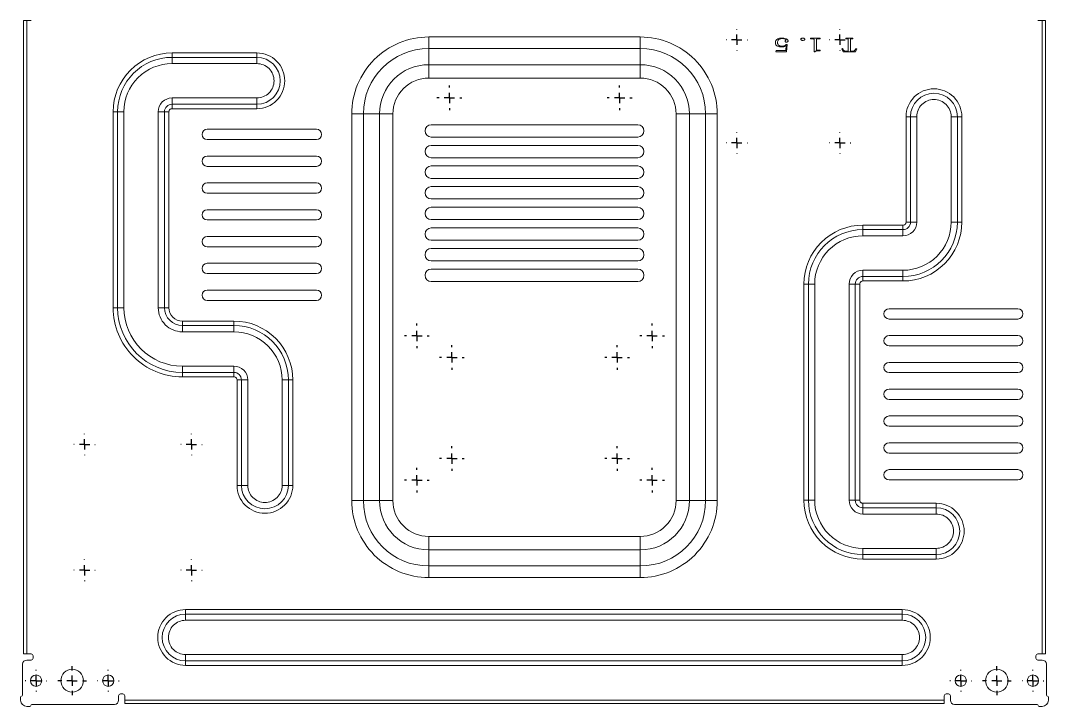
# Model space of a CAD drawing. Header units: millimetres. Extents: x 2 to 901, y 2 to 348.
# Drawn here: x 676.4 to 776, y 160.2 to 226.7 of the extents above; entities that cross this region are included whole.
import ezdxf

# ---------------------------------------------------------------- set-up
doc = ezdxf.new("R2010")
doc.units = ezdxf.units.MM
doc.layers.add('图框', color=7, linetype='Continuous')

# ---------------------------------------------------------------- blocks, each defined once
blk = doc.blocks.new('SW_CENTERMARKSYMBOL_34')
at = {"layer": '图框', "color": 0}
for p, q in [((0, 1), (0, 1.2)), ((-1, 0), (-1.2, 0)), ((0, 0), (-0.5, 0)), ((0, 0), (0, 0.5)), ((0, 0), (0, -0.5)), ((0, 0), (0.5, 0)), ((1, 0), (1.2, 0)), ((0, -1), (0, -1.2))]:
    blk.add_line(p, q, dxfattribs=at)
blk = doc.blocks.new('SW_CENTERMARKSYMBOL_35')
at = {"layer": '图框', "color": 0}
for p, q in [((0, 1), (0, 1.2)), ((-1, 0), (-1.2, 0)), ((0, 0), (-0.5, 0)), ((0, 0), (0, 0.5)), ((0, 0), (0, -0.5)), ((0, 0), (0.5, 0)), ((1, 0), (1.2, 0)), ((0, -1), (0, -1.2))]:
    blk.add_line(p, q, dxfattribs=at)
blk = doc.blocks.new('SW_CENTERMARKSYMBOL_36')
at = {"layer": '图框', "color": 0}
for p, q in [((0, 1), (0, 1.2)), ((-1, 0), (-1.2, 0)), ((0, 0), (-0.5, 0)), ((0, 0), (0, 0.5)), ((0, 0), (0, -0.5)), ((0, 0), (0.5, 0)), ((1, 0), (1.2, 0)), ((0, -1), (0, -1.2))]:
    blk.add_line(p, q, dxfattribs=at)
blk = doc.blocks.new('SW_CENTERMARKSYMBOL_37')
at = {"layer": '图框', "color": 0}
for p, q in [((0, 1), (0, 1.2)), ((-1, 0), (-1.2, 0)), ((0, 0), (-0.5, 0)), ((0, 0), (0, 0.5)), ((0, 0), (0, -0.5)), ((0, 0), (0.5, 0)), ((1, 0), (1.2, 0)), ((0, -1), (0, -1.2))]:
    blk.add_line(p, q, dxfattribs=at)
blk = doc.blocks.new('SW_CENTERMARKSYMBOL_38')
at = {"layer": '图框', "color": 0}
for p, q in [((0, 1), (0, 1.2)), ((-1, 0), (-1.2, 0)), ((0, 0), (-0.5, 0)), ((0, 0), (0, 0.5)), ((0, 0), (0, -0.5)), ((0, 0), (0.5, 0)), ((1, 0), (1.2, 0)), ((0, -1), (0, -1.2))]:
    blk.add_line(p, q, dxfattribs=at)
blk = doc.blocks.new('SW_CENTERMARKSYMBOL_39')
at = {"layer": '图框', "color": 0}
for p, q in [((0, 1), (0, 1.2)), ((-1, 0), (-1.2, 0)), ((0, 0), (-0.5, 0)), ((0, 0), (0, 0.5)), ((0, 0), (0, -0.5)), ((0, 0), (0.5, 0)), ((1, 0), (1.2, 0)), ((0, -1), (0, -1.2))]:
    blk.add_line(p, q, dxfattribs=at)
blk = doc.blocks.new('SW_CENTERMARKSYMBOL_40')
at = {"layer": '图框', "color": 0}
for p, q in [((0, 1), (0, 1.2)), ((-1, 0), (-1.2, 0)), ((0, 0), (-0.5, 0)), ((0, 0), (0, 0.5)), ((0, 0), (0, -0.5)), ((0, 0), (0.5, 0)), ((1, 0), (1.2, 0)), ((0, -1), (0, -1.2))]:
    blk.add_line(p, q, dxfattribs=at)
blk = doc.blocks.new('SW_CENTERMARKSYMBOL_41')
at = {"layer": '图框', "color": 0}
for p, q in [((0, 1), (0, 1.2)), ((-1, 0), (-1.2, 0)), ((0, 0), (-0.5, 0)), ((0, 0), (0, 0.5)), ((0, 0), (0, -0.5)), ((0, 0), (0.5, 0)), ((1, 0), (1.2, 0)), ((0, -1), (0, -1.2))]:
    blk.add_line(p, q, dxfattribs=at)
blk = doc.blocks.new('SW_CENTERMARKSYMBOL_42')
at = {"layer": '图框', "color": 0}
for p, q in [((0, 1), (0, 1.2)), ((-1, 0), (-1.2, 0)), ((0, 0), (-0.5, 0)), ((0, 0), (0, 0.5)), ((0, 0), (0, -0.5)), ((0, 0), (0.5, 0)), ((1, 0), (1.2, 0)), ((0, -1), (0, -1.2))]:
    blk.add_line(p, q, dxfattribs=at)
blk = doc.blocks.new('SW_CENTERMARKSYMBOL_43')
at = {"layer": '图框', "color": 0}
for p, q in [((0, 1), (0, 1.2)), ((-1, 0), (-1.2, 0)), ((0, 0), (-0.5, 0)), ((0, 0), (0, 0.5)), ((0, 0), (0, -0.5)), ((0, 0), (0.5, 0)), ((1, 0), (1.2, 0)), ((0, -1), (0, -1.2))]:
    blk.add_line(p, q, dxfattribs=at)
blk = doc.blocks.new('SW_CENTERMARKSYMBOL_44')
at = {"layer": '图框', "color": 0}
for p, q in [((0, 1), (0, 1.04)), ((-1, 0), (-1.04, 0)), ((0, 0), (-0.5, 0)), ((0, 0), (0, 0.5)), ((0, 0), (0, -0.5)), ((0, 0), (0.5, 0)), ((1, 0), (1.04, 0)), ((0, -1), (0, -1.04))]:
    blk.add_line(p, q, dxfattribs=at)
blk = doc.blocks.new('SW_CENTERMARKSYMBOL_45')
at = {"layer": '图框', "color": 0}
for p, q in [((0, 1), (0, 1.04)), ((-1, 0), (-1.04, 0)), ((0, 0), (-0.5, 0)), ((0, 0), (0, 0.5)), ((0, 0), (0, -0.5)), ((0, 0), (0.5, 0)), ((1, 0), (1.04, 0)), ((0, -1), (0, -1.04))]:
    blk.add_line(p, q, dxfattribs=at)
blk = doc.blocks.new('SW_CENTERMARKSYMBOL_46')
at = {"layer": '图框', "color": 0}
for p, q in [((0, 1), (0, 1.04)), ((-1, 0), (-1.04, 0)), ((0, 0), (-0.5, 0)), ((0, 0), (0, 0.5)), ((0, 0), (0, -0.5)), ((0, 0), (0.5, 0)), ((1, 0), (1.04, 0)), ((0, -1), (0, -1.04))]:
    blk.add_line(p, q, dxfattribs=at)
blk = doc.blocks.new('SW_CENTERMARKSYMBOL_47')
at = {"layer": '图框', "color": 0}
for p, q in [((0, 1), (0, 1.04)), ((-1, 0), (-1.04, 0)), ((0, 0), (-0.5, 0)), ((0, 0), (0, 0.5)), ((0, 0), (0, -0.5)), ((0, 0), (0.5, 0)), ((1, 0), (1.04, 0)), ((0, -1), (0, -1.04))]:
    blk.add_line(p, q, dxfattribs=at)
blk = doc.blocks.new('SW_CENTERMARKSYMBOL_48')
at = {"layer": '图框', "color": 0}
for p, q in [((0, 1), (0, 1.04)), ((-1, 0), (-1.04, 0)), ((0, 0), (-0.5, 0)), ((0, 0), (0, 0.5)), ((0, 0), (0, -0.5)), ((0, 0), (0.5, 0)), ((1, 0), (1.04, 0)), ((0, -1), (0, -1.04))]:
    blk.add_line(p, q, dxfattribs=at)
blk = doc.blocks.new('SW_CENTERMARKSYMBOL_49')
at = {"layer": '图框', "color": 0}
for p, q in [((0, 1), (0, 1.04)), ((-1, 0), (-1.04, 0)), ((0, 0), (-0.5, 0)), ((0, 0), (0, 0.5)), ((0, 0), (0, -0.5)), ((0, 0), (0.5, 0)), ((1, 0), (1.04, 0)), ((0, -1), (0, -1.04))]:
    blk.add_line(p, q, dxfattribs=at)
blk = doc.blocks.new('SW_CENTERMARKSYMBOL_50')
at = {"layer": '图框', "color": 0}
for p, q in [((0, 1), (0, 1.04)), ((-1, 0), (-1.04, 0)), ((0, 0), (-0.5, 0)), ((0, 0), (0, 0.5)), ((0, 0), (0, -0.5)), ((0, 0), (0.5, 0)), ((1, 0), (1.04, 0)), ((0, -1), (0, -1.04))]:
    blk.add_line(p, q, dxfattribs=at)
blk = doc.blocks.new('SW_CENTERMARKSYMBOL_51')
at = {"layer": '图框', "color": 0}
for p, q in [((0, 1), (0, 1.04)), ((-1, 0), (-1.04, 0)), ((0, 0), (-0.5, 0)), ((0, 0), (0, 0.5)), ((0, 0), (0, -0.5)), ((0, 0), (0.5, 0)), ((1, 0), (1.04, 0)), ((0, -1), (0, -1.04))]:
    blk.add_line(p, q, dxfattribs=at)
blk = doc.blocks.new('SW_CENTERMARKSYMBOL_55')
at = {"layer": '图框', "color": 0}
for p, q in [((0, 1), (0, 1.4)), ((-1, 0), (-1.4, 0)), ((0, 0), (-0.5, 0)), ((0, 0), (0, 0.5)), ((0, 0), (0, -0.5)), ((0, 0), (0.5, 0)), ((1, 0), (1.4, 0)), ((0, -1), (0, -1.4))]:
    blk.add_line(p, q, dxfattribs=at)
blk = doc.blocks.new('SW_CENTERMARKSYMBOL_56')
at = {"layer": '图框', "color": 0}
for p, q in [((0, 1), (0, 1.4)), ((-1, 0), (-1.4, 0)), ((0, 0), (-0.5, 0)), ((0, 0), (0, 0.5)), ((0, 0), (0, -0.5)), ((0, 0), (0.5, 0)), ((1, 0), (1.4, 0)), ((0, -1), (0, -1.4))]:
    blk.add_line(p, q, dxfattribs=at)
blk = doc.blocks.new('SW_CENTERMARKSYMBOL_63')
at = {"layer": '图框', "color": 0}
for p, q in [((0, 1), (0, 1.05)), ((-1, 0), (-1.05, 0)), ((0, 0), (-0.5, 0)), ((0, 0), (0, 0.5)), ((0, 0), (0, -0.5)), ((0, 0), (0.5, 0)), ((1, 0), (1.05, 0)), ((0, -1), (0, -1.05))]:
    blk.add_line(p, q, dxfattribs=at)
blk = doc.blocks.new('SW_CENTERMARKSYMBOL_64')
at = {"layer": '图框', "color": 0}
for p, q in [((0, 1), (0, 1.05)), ((-1, 0), (-1.05, 0)), ((0, 0), (-0.5, 0)), ((0, 0), (0, 0.5)), ((0, 0), (0, -0.5)), ((0, 0), (0.5, 0)), ((1, 0), (1.05, 0)), ((0, -1), (0, -1.05))]:
    blk.add_line(p, q, dxfattribs=at)
blk = doc.blocks.new('SW_CENTERMARKSYMBOL_65')
at = {"layer": '图框', "color": 0}
for p, q in [((0, 1), (0, 1.05)), ((-1, 0), (-1.05, 0)), ((0, 0), (-0.5, 0)), ((0, 0), (0, 0.5)), ((0, 0), (0, -0.5)), ((0, 0), (0.5, 0)), ((1, 0), (1.05, 0)), ((0, -1), (0, -1.05))]:
    blk.add_line(p, q, dxfattribs=at)
blk = doc.blocks.new('SW_CENTERMARKSYMBOL_66')
at = {"layer": '图框', "color": 0}
for p, q in [((0, 1), (0, 1.05)), ((-1, 0), (-1.05, 0)), ((0, 0), (-0.5, 0)), ((0, 0), (0, 0.5)), ((0, 0), (0, -0.5)), ((0, 0), (0.5, 0)), ((1, 0), (1.05, 0)), ((0, -1), (0, -1.05))]:
    blk.add_line(p, q, dxfattribs=at)

msp = doc.modelspace()

# ---------------------------------------------------------------- linework, layer by layer
at = {"color": 7, "linetype": 'Continuous', "lineweight": 15}
for p, q in [((676.69, 226.734), (676.69, 165.334)), ((677.01, 226.734), (676.69, 226.734)), ((677.01, 165.334), (677.01, 226.734)), ((677.01, 226.734), (677.41, 226.734)), ((774.97, 226.734), (775.37, 226.734)), ((775.37, 226.734), (775.37, 165.334)), ((775.69, 226.734), (775.37, 226.734)), ((775.69, 165.334), (775.69, 226.734)), ((715.946, 225.14), (715.946, 224.015)), ((736.435, 225.14), (715.946, 225.14)), ((736.435, 225.14), (736.435, 224.015)), ((750.574, 224.33), (750.528, 223.828)), ((750.676, 224.406), (750.561, 224.414)), ((750.613, 223.714), (750.676, 224.406)), ((753.861, 225.014), (752.927, 225.014)), ((752.927, 225.014), (752.927, 224.969)), ((753.861, 224.969), (753.861, 225.014)), ((756.366, 225.014), (756.366, 224.969)), ((757.031, 225.014), (756.366, 225.014)), ((757.031, 224.969), (757.031, 225.014)), ((691.067, 223.597), (691.067, 223.164)), ((699.29, 223.597), (691.067, 223.597)), ((699.29, 223.164), (691.067, 223.164)), ((691.067, 222.558), (691.067, 223.164)), ((699.29, 223.597), (699.29, 223.164)), ((699.29, 222.558), (699.29, 223.164)), ((715.946, 222.456), (715.946, 224.015)), ((736.435, 224.015), (715.946, 224.015)), ((736.435, 222.456), (736.435, 224.015)), ((749.603, 223.828), (749.564, 223.714)), ((749.564, 223.714), (750.613, 223.714)), ((750.528, 223.828), (749.603, 223.828)), ((753.298, 223.692), (753.349, 223.692)), ((753.861, 223.813), (753.861, 223.859)), ((756.047, 224.011), (755.983, 224.003)), ((755.983, 224.003), (756.085, 223.714)), ((756.085, 223.714), (757.3, 223.714)), ((757.3, 223.714), (757.415, 224.003)), ((757.415, 224.003), (757.338, 224.011)), ((691.067, 222.558), (699.29, 222.558)), ((715.946, 222.456), (736.435, 222.456)), ((715.946, 221.157), (715.946, 222.456)), ((736.435, 221.157), (736.435, 222.456)), ((715.946, 221.157), (736.435, 221.157)), ((699.29, 219.229), (691.067, 219.229)), ((691.067, 219.229), (691.067, 218.623)), ((699.29, 219.229), (699.29, 218.623)), ((691.067, 218.623), (699.29, 218.623)), ((691.067, 218.19), (691.067, 218.623)), ((691.067, 218.19), (699.29, 218.19)), ((699.29, 218.19), (699.29, 218.623)), ((685.364, 217.894), (685.797, 217.894)), ((685.364, 217.894), (685.364, 198.894)), ((685.797, 217.894), (685.797, 198.894)), ((686.403, 217.894), (685.797, 217.894)), ((686.403, 198.894), (686.403, 217.894)), ((689.732, 217.894), (689.732, 198.894)), ((689.732, 217.894), (690.338, 217.894)), ((690.338, 198.894), (690.338, 217.894)), ((690.338, 217.894), (690.771, 217.894)), ((690.771, 198.894), (690.771, 217.894)), ((708.484, 217.679), (709.61, 217.679)), ((708.484, 217.679), (708.484, 180.19)), ((711.169, 217.679), (709.61, 217.679)), ((709.61, 217.679), (709.61, 180.19)), ((711.169, 180.19), (711.169, 217.679)), ((712.468, 217.679), (711.169, 217.679)), ((712.468, 180.19), (712.468, 217.679)), ((739.913, 217.679), (739.913, 180.19)), ((741.212, 217.679), (739.913, 217.679)), ((741.212, 217.679), (741.212, 180.19)), ((742.771, 217.679), (741.212, 217.679)), ((742.771, 180.19), (742.771, 217.679)), ((742.771, 217.679), (743.896, 217.679)), ((743.896, 180.19), (743.896, 217.679)), ((762.193, 217.413), (762.626, 217.413)), ((762.193, 217.413), (762.193, 207.19)), ((762.626, 217.413), (762.626, 207.19)), ((763.232, 217.413), (762.626, 217.413)), ((763.232, 207.19), (763.232, 217.413)), ((766.561, 217.413), (766.561, 207.19)), ((767.167, 217.413), (766.561, 217.413)), ((767.167, 207.19), (767.167, 217.413)), ((767.167, 217.413), (767.6, 217.413)), ((767.6, 207.19), (767.6, 217.413)), ((705.067, 216.197), (694.476, 216.197)), ((736.19, 216.634), (716.19, 216.634)), ((694.476, 215.197), (705.067, 215.197)), ((716.19, 215.434), (736.19, 215.434)), ((736.19, 214.634), (716.19, 214.634)), ((705.067, 213.597), (694.476, 213.597)), ((716.19, 213.434), (736.19, 213.434)), ((694.476, 212.597), (705.067, 212.597)), ((736.19, 212.634), (716.19, 212.634)), ((716.19, 211.434), (736.19, 211.434)), ((705.067, 210.997), (694.476, 210.997)), ((736.19, 210.634), (716.19, 210.634)), ((694.476, 209.997), (705.067, 209.997)), ((716.19, 209.434), (736.19, 209.434)), ((705.067, 208.397), (694.476, 208.397)), ((736.19, 208.634), (716.19, 208.634)), ((694.476, 207.397), (705.067, 207.397)), ((716.19, 207.434), (736.19, 207.434)), ((762.626, 207.19), (762.193, 207.19)), ((763.232, 207.19), (762.626, 207.19)), ((766.561, 207.19), (767.167, 207.19)), ((767.6, 207.19), (767.167, 207.19)), ((736.19, 206.634), (716.19, 206.634)), ((758.007, 206.894), (758.007, 206.461)), ((761.896, 206.894), (758.007, 206.894)), ((761.896, 206.461), (758.007, 206.461)), ((758.007, 205.855), (758.007, 206.461)), ((761.896, 206.894), (761.896, 206.461)), ((761.896, 205.855), (761.896, 206.461)), ((705.067, 205.797), (694.476, 205.797)), ((716.19, 205.434), (736.19, 205.434)), ((758.007, 205.855), (761.896, 205.855)), ((694.476, 204.797), (705.067, 204.797)), ((736.19, 204.634), (716.19, 204.634)), ((705.067, 203.197), (694.476, 203.197)), ((716.19, 203.434), (736.19, 203.434)), ((694.476, 202.197), (705.067, 202.197)), ((736.19, 202.634), (716.19, 202.634)), ((761.896, 202.526), (758.007, 202.526)), ((758.007, 202.526), (758.007, 201.92)), ((761.896, 202.526), (761.896, 201.92)), ((716.19, 201.434), (736.19, 201.434)), ((758.007, 201.92), (761.896, 201.92)), ((758.007, 201.487), (758.007, 201.92)), ((758.007, 201.487), (761.896, 201.487)), ((761.896, 201.487), (761.896, 201.92)), ((705.067, 200.597), (694.476, 200.597)), ((752.304, 201.19), (752.737, 201.19)), ((752.304, 201.19), (752.304, 180.227)), ((752.737, 201.19), (752.737, 180.227)), ((753.343, 201.19), (752.737, 201.19)), ((753.343, 180.227), (753.343, 201.19)), ((756.672, 201.19), (756.672, 180.227)), ((756.672, 201.19), (757.278, 201.19)), ((757.278, 180.227), (757.278, 201.19)), ((757.278, 201.19), (757.711, 201.19)), ((757.711, 180.227), (757.711, 201.19)), ((694.476, 199.597), (705.067, 199.597)), ((685.364, 198.894), (685.797, 198.894)), ((686.403, 198.894), (685.797, 198.894)), ((689.732, 198.894), (690.338, 198.894)), ((690.771, 198.894), (690.338, 198.894)), ((773.022, 198.797), (760.545, 198.797)), ((692.067, 197.597), (692.067, 197.164)), ((697.067, 197.597), (692.067, 197.597)), ((697.067, 197.597), (697.067, 197.164)), ((760.545, 197.797), (773.022, 197.797)), ((692.067, 196.558), (692.067, 197.164)), ((697.067, 197.164), (692.067, 197.164)), ((692.067, 196.558), (697.067, 196.558)), ((697.067, 196.558), (697.067, 197.164)), ((773.022, 196.197), (760.545, 196.197)), ((760.545, 195.197), (773.022, 195.197)), ((697.067, 193.229), (692.067, 193.229)), ((692.067, 193.229), (692.067, 192.623)), ((697.067, 193.229), (697.067, 192.623)), ((773.022, 193.597), (760.545, 193.597)), ((692.067, 192.623), (697.067, 192.623)), ((692.067, 192.19), (692.067, 192.623)), ((697.067, 192.623), (697.067, 192.19)), ((760.545, 192.597), (773.022, 192.597)), ((692.067, 192.19), (697.067, 192.19)), ((697.364, 191.894), (697.797, 191.894)), ((697.364, 191.894), (697.364, 181.671)), ((697.797, 191.894), (697.797, 181.671)), ((698.403, 191.894), (697.797, 191.894)), ((698.403, 181.671), (698.403, 191.894)), ((701.732, 191.894), (701.732, 181.671)), ((701.732, 191.894), (702.338, 191.894)), ((702.338, 181.671), (702.338, 191.894)), ((702.771, 191.894), (702.338, 191.894)), ((702.771, 181.671), (702.771, 191.894)), ((773.022, 190.997), (760.545, 190.997)), ((760.545, 189.997), (773.022, 189.997)), ((773.022, 188.397), (760.545, 188.397)), ((760.545, 187.397), (773.022, 187.397)), ((773.022, 185.797), (760.545, 185.797)), ((760.545, 184.797), (773.022, 184.797)), ((773.022, 183.197), (760.545, 183.197)), ((697.797, 181.671), (697.364, 181.671)), ((697.797, 181.671), (698.403, 181.671)), ((701.732, 181.671), (702.338, 181.671)), ((702.771, 181.671), (702.338, 181.671)), ((760.545, 182.197), (773.022, 182.197)), ((708.484, 180.19), (709.61, 180.19)), ((711.169, 180.19), (709.61, 180.19)), ((712.468, 180.19), (711.169, 180.19)), ((739.913, 180.19), (741.212, 180.19)), ((741.212, 180.19), (742.771, 180.19)), ((743.896, 180.19), (742.771, 180.19)), ((752.304, 180.227), (752.737, 180.227)), ((753.343, 180.227), (752.737, 180.227)), ((756.672, 180.227), (757.278, 180.227)), ((757.711, 180.227), (757.278, 180.227)), ((758.007, 179.498), (758.007, 179.931)), ((765.119, 179.931), (758.007, 179.931)), ((758.007, 178.892), (758.007, 179.498)), ((765.119, 179.498), (758.007, 179.498)), ((765.119, 179.931), (765.119, 179.498)), ((765.119, 178.892), (765.119, 179.498)), ((758.007, 178.892), (765.119, 178.892)), ((736.435, 176.712), (715.946, 176.712)), ((715.946, 176.712), (715.946, 175.413)), ((736.435, 176.712), (736.435, 175.413)), ((736.435, 175.413), (715.946, 175.413)), ((715.946, 175.413), (715.946, 173.854)), ((736.435, 175.413), (736.435, 173.854)), ((765.119, 175.563), (758.007, 175.563)), ((758.007, 175.563), (758.007, 174.957)), ((765.119, 175.563), (765.119, 174.957)), ((758.007, 174.957), (765.119, 174.957)), ((758.007, 174.524), (758.007, 174.957)), ((758.007, 174.524), (765.119, 174.524)), ((765.119, 174.524), (765.119, 174.957)), ((715.946, 173.854), (736.435, 173.854)), ((715.946, 172.728), (715.946, 173.854)), ((736.435, 172.728), (736.435, 173.854)), ((715.946, 172.728), (736.435, 172.728)), ((692.384, 169.627), (692.384, 169.194)), ((761.83, 169.627), (692.384, 169.627)), ((761.83, 169.627), (761.83, 169.194)), ((692.384, 168.588), (692.384, 169.194)), ((761.83, 169.194), (692.384, 169.194)), ((692.384, 168.588), (761.83, 168.588)), ((761.83, 168.588), (761.83, 169.194)), ((676.69, 165.334), (677.01, 165.334)), ((676.99, 164.73), (677.41, 164.73)), ((677.41, 165.334), (677.01, 165.334)), ((677.61, 164.93), (677.61, 165.134)), ((761.83, 165.259), (692.384, 165.259)), ((692.384, 165.259), (692.384, 164.653)), ((692.384, 164.653), (761.83, 164.653)), ((692.384, 164.22), (692.384, 164.653)), ((761.83, 164.653), (761.83, 165.259)), ((761.83, 164.653), (761.83, 164.22)), ((774.77, 165.134), (774.77, 164.93)), ((775.37, 165.334), (774.97, 165.334)), ((774.97, 164.73), (775.39, 164.73)), ((775.69, 165.334), (775.37, 165.334)), ((676.59, 161.334), (676.59, 164.33)), ((692.384, 164.22), (761.83, 164.22)), ((775.79, 164.33), (775.79, 161.334)), ((686.29, 161.454), (686.086, 161.454)), ((766.294, 161.454), (766.09, 161.454)), ((676.39, 160.834), (676.39, 161.134)), ((685.486, 160.434), (677.49, 160.434)), ((685.886, 161.254), (685.886, 160.834)), ((686.49, 160.854), (686.49, 161.254)), ((765.89, 160.854), (686.49, 160.854)), ((686.49, 160.534), (686.49, 160.854)), ((686.49, 160.534), (765.89, 160.534)), ((765.89, 161.254), (765.89, 160.854)), ((765.89, 160.534), (765.89, 160.854)), ((766.494, 160.834), (766.494, 161.254)), ((774.89, 160.434), (766.894, 160.434)), ((775.99, 161.134), (775.99, 160.834)), ((677.29, 160.234), (676.99, 160.234)), ((775.39, 160.234), (775.09, 160.234))]:
    msp.add_line(p, q, dxfattribs=at)
for centre, radius in [((681.39, 162.734), 1.1), ((770.99, 162.734), 1.1), ((677.89, 162.734), 0.55), ((684.89, 162.734), 0.55), ((767.49, 162.734), 0.55), ((774.49, 162.734), 0.55)]:
    msp.add_circle(centre, radius, dxfattribs=at)
for centre, radius, start, end in [((691.067, 217.894), 5.271, 90, 180), ((699.29, 220.894), 2.271, 270, 90), ((715.946, 217.679), 6.336, 90, 180), ((736.435, 217.679), 6.336, 0, 90), ((715.946, 217.679), 4.777, 90, 180), ((736.435, 217.679), 4.777, 0, 90), ((764.896, 217.413), 2.271, 0, 180), ((691.067, 217.894), 0.729, 90, 180), ((694.476, 215.697), 0.5, 90, 270), ((705.067, 215.697), 0.5, 270, 90), ((716.19, 216.034), 0.6, 90, 270), ((736.19, 216.034), 0.6, 270, 90), ((716.19, 214.034), 0.6, 90, 270), ((736.19, 214.034), 0.6, 270, 90), ((694.476, 213.097), 0.5, 90, 270), ((705.067, 213.097), 0.5, 270, 90), ((716.19, 212.034), 0.6, 90, 270), ((736.19, 212.034), 0.6, 270, 90), ((694.476, 210.497), 0.5, 90, 270), ((705.067, 210.497), 0.5, 270, 90), ((716.19, 210.034), 0.6, 90, 270), ((736.19, 210.034), 0.6, 270, 90), ((694.476, 207.897), 0.5, 90, 270), ((705.067, 207.897), 0.5, 270, 90), ((716.19, 208.034), 0.6, 90, 270), ((736.19, 208.034), 0.6, 270, 90), ((761.896, 207.19), 5.271, 270, 0), ((761.896, 207.19), 0.729, 270, 0), ((716.19, 206.034), 0.6, 90, 270), ((736.19, 206.034), 0.6, 270, 90), ((758.007, 201.19), 5.271, 90, 180), ((694.476, 205.297), 0.5, 90, 270), ((705.067, 205.297), 0.5, 270, 90), ((716.19, 204.034), 0.6, 90, 270), ((736.19, 204.034), 0.6, 270, 90), ((694.476, 202.697), 0.5, 90, 270), ((705.067, 202.697), 0.5, 270, 90), ((716.19, 202.034), 0.6, 90, 270), ((736.19, 202.034), 0.6, 270, 90), ((758.007, 201.19), 0.729, 90, 180), ((694.476, 200.097), 0.5, 90, 270), ((705.067, 200.097), 0.5, 270, 90), ((692.067, 198.894), 6.271, 180, 270), ((692.067, 198.894), 1.729, 180, 270), ((760.545, 198.297), 0.5, 90, 270), ((773.022, 198.297), 0.5, 270, 90), ((697.067, 191.894), 5.271, 0, 90), ((760.545, 195.697), 0.5, 90, 270), ((773.022, 195.697), 0.5, 270, 90), ((760.545, 193.097), 0.5, 90, 270), ((773.022, 193.097), 0.5, 270, 90), ((697.067, 191.894), 0.729, 0, 90), ((760.545, 190.497), 0.5, 90, 270), ((773.022, 190.497), 0.5, 270, 90), ((760.545, 187.897), 0.5, 90, 270), ((773.022, 187.897), 0.5, 270, 90), ((760.545, 185.297), 0.5, 90, 270), ((773.022, 185.297), 0.5, 270, 90), ((760.545, 182.697), 0.5, 90, 270), ((773.022, 182.697), 0.5, 270, 90), ((700.067, 181.671), 2.271, 180, 0), ((715.946, 180.19), 6.336, 180, 270), ((715.946, 180.19), 4.777, 180, 270), ((736.435, 180.19), 4.777, 270, 0), ((736.435, 180.19), 6.336, 270, 0), ((758.007, 180.227), 5.271, 180, 270), ((758.007, 180.227), 0.729, 180, 270), ((765.119, 177.227), 2.271, 270, 90), ((692.384, 166.924), 2.271, 90, 270), ((761.83, 166.924), 2.271, 270, 90), ((676.99, 164.33), 0.4, 90, 180), ((677.41, 165.134), 0.2, 0, 90), ((677.41, 164.93), 0.2, 270, 0), ((774.97, 165.134), 0.2, 90, 180), ((774.97, 164.93), 0.2, 180, 270), ((775.39, 164.33), 0.4, 0, 90), ((686.086, 161.254), 0.2, 90, 180), ((686.29, 161.254), 0.2, 0, 90), ((766.09, 161.254), 0.2, 90, 180), ((766.294, 161.254), 0.2, 0, 90), ((676.49, 161.134), 0.1, 90, 180), ((676.99, 160.834), 0.6, 180, 270), ((676.49, 161.334), 0.1, 270, 0), ((677.49, 160.334), 0.1, 90, 180), ((685.486, 160.834), 0.4, 270, 0), ((766.894, 160.834), 0.4, 180, 270), ((774.89, 160.334), 0.1, 0, 90), ((775.39, 160.834), 0.6, 270, 0), ((775.89, 161.334), 0.1, 180, 270), ((775.89, 161.134), 0.1, 0, 90), ((677.29, 160.334), 0.1, 270, 0), ((775.09, 160.334), 0.1, 180, 270)]:
    msp.add_arc(centre, radius, start, end, dxfattribs=at)
for points, knots in [([(708.484, 217.679), (708.484, 219.658), (709.271, 221.556), (712.069, 224.354), (713.967, 225.14), (715.946, 225.14)], [0, 0, 0, 0, 0.5, 0.5, 1, 1, 1, 1]), ([(736.435, 225.14), (738.414, 225.14), (740.312, 224.354), (743.11, 221.556), (743.896, 219.658), (743.896, 217.679)], [0, 0, 0, 0, 0.5, 0.5, 1, 1, 1, 1]), ([(749.686, 224.908), (749.651, 224.877), (749.582, 224.815), (749.531, 224.686), (749.521, 224.559), (749.545, 224.44), (749.604, 224.349), (749.657, 224.307), (749.679, 224.289)], [0, 0, 0, 0, 0.191488, 0.383998, 0.559197, 0.719069, 0.879409, 1, 1, 1, 1]), ([(749.679, 224.289), (749.727, 224.261), (749.846, 224.193), (750.073, 224.168), (750.239, 224.19), (750.325, 224.201)], [0, 0, 0, 0, 0.246597, 0.610478, 1, 1, 1, 1]), ([(750.587, 224.95), (750.48, 224.981), (750.235, 225.052), (749.907, 225.033), (749.734, 224.935), (749.686, 224.908)], [0, 0, 0, 0, 0.360106, 0.822722, 1, 1, 1, 1]), ([(750.561, 224.414), (750.522, 224.376), (750.442, 224.299), (750.256, 224.255), (750.085, 224.247), (749.936, 224.28), (749.845, 224.336), (749.781, 224.416), (749.741, 224.528), (749.74, 224.656), (749.772, 224.78), (749.837, 224.872), (749.935, 224.941), (750.107, 224.986), (750.28, 224.978), (750.399, 224.952), (750.428, 224.946)], [0, 0, 0, 0, 0.082235, 0.165239, 0.283403, 0.34327, 0.393524, 0.443781, 0.496479, 0.572441, 0.6352, 0.68835, 0.741463, 0.814295, 0.954944, 1, 1, 1, 1]), ([(750.325, 224.201), (750.352, 224.208), (750.406, 224.222), (750.491, 224.266), (750.544, 224.307), (750.574, 224.33)], [0, 0, 0, 0, 0.294888, 0.588992, 1, 1, 1, 1]), ([(750.428, 224.946), (750.452, 224.939), (750.485, 224.929), (750.523, 224.906), (750.541, 224.887), (750.549, 224.866), (750.55, 224.847), (750.542, 224.827), (750.528, 224.811), (750.516, 224.802), (750.511, 224.798)], [0, 0, 0, 0, 0.318873, 0.441638, 0.56569, 0.648118, 0.73062, 0.807311, 0.915643, 1, 1, 1, 1]), ([(750.511, 224.798), (750.502, 224.791), (750.486, 224.778), (750.474, 224.749), (750.47, 224.721), (750.48, 224.694), (750.492, 224.68), (750.498, 224.672)], [0, 0, 0, 0, 0.2163, 0.43439, 0.620121, 0.802372, 1, 1, 1, 1]), ([(750.498, 224.672), (750.504, 224.667), (750.518, 224.654), (750.564, 224.641), (750.622, 224.64), (750.682, 224.651), (750.71, 224.669), (750.722, 224.676)], [0, 0, 0, 0, 0.100275, 0.248749, 0.579565, 0.836117, 1, 1, 1, 1]), ([(750.722, 224.676), (750.734, 224.687), (750.753, 224.704), (750.766, 224.738), (750.767, 224.774), (750.755, 224.818), (750.716, 224.873), (750.656, 224.917), (750.607, 224.94), (750.587, 224.95)], [0, 0, 0, 0, 0.127588, 0.2066299, 0.2855226, 0.4104331, 0.5650401, 0.8208806, 1, 1, 1, 1]), ([(752.051, 225.007), (752.039, 224.999), (752.019, 224.987), (752, 224.959), (751.993, 224.931), (751.995, 224.904), (752.009, 224.877), (752.042, 224.846), (752.102, 224.816), (752.187, 224.805), (752.266, 224.816), (752.322, 224.839), (752.354, 224.862), (752.372, 224.889), (752.379, 224.916), (752.376, 224.945), (752.363, 224.974), (752.342, 224.994), (752.326, 225.003), (752.32, 225.007)], [0, 0, 0, 0, 0.0611964, 0.1010423, 0.1409953, 0.180299, 0.2163887, 0.2688342, 0.3691637, 0.4990306, 0.633071, 0.7033028, 0.7582676, 0.7983061, 0.8384583, 0.8778097, 0.9210615, 0.9685961, 1, 1, 1, 1]), ([(752.32, 225.007), (752.298, 225.016), (752.243, 225.039), (752.147, 225.042), (752.082, 225.018), (752.051, 225.007)], [0, 0, 0, 0, 0.251257, 0.649598, 1, 1, 1, 1]), ([(752.927, 224.969), (752.957, 224.969), (753.016, 224.968), (753.12, 224.971), (753.192, 224.951), (753.234, 224.938)], [0, 0, 0, 0, 0.287579, 0.575204, 1, 1, 1, 1]), ([(753.234, 224.938), (753.247, 224.931), (753.269, 224.919), (753.29, 224.89), (753.305, 224.831), (753.286, 224.622), (753.303, 224.233), (753.3, 223.883), (753.298, 223.692)], [0, 0, 0, 0, 0.034962, 0.058382, 0.081832, 0.175763, 0.548874, 1, 1, 1, 1]), ([(753.535, 223.878), (753.527, 223.883), (753.515, 223.891), (753.505, 223.909), (753.5, 223.943), (753.507, 224.06), (753.5, 224.285), (753.503, 224.529), (753.502, 224.711), (753.504, 224.805), (753.499, 224.873), (753.526, 224.916), (753.547, 224.931), (753.559, 224.937), (753.56, 224.938)], [0, 0, 0, 0, 0.023954, 0.039398, 0.05487, 0.116309, 0.361993, 0.670956, 0.786599, 0.858957, 0.931573, 0.963554, 0.99533, 1, 1, 1, 1]), ([(753.56, 224.938), (753.59, 224.948), (753.65, 224.968), (753.752, 224.969), (753.822, 224.969), (753.861, 224.969)], [0, 0, 0, 0, 0.3125985, 0.6182857, 1, 1, 1, 1]), ([(756.366, 224.969), (756.385, 224.969), (756.421, 224.969), (756.48, 224.969), (756.529, 224.968), (756.558, 224.956), (756.564, 224.954)], [0, 0, 0, 0, 0.271901, 0.543562, 0.89227, 1, 1, 1, 1]), ([(756.564, 224.954), (756.571, 224.95), (756.582, 224.944), (756.593, 224.93), (756.6, 224.9), (756.591, 224.797), (756.601, 224.558), (756.596, 224.284), (756.597, 224.056), (756.597, 223.948), (756.596, 223.882), (756.597, 223.841), (756.596, 223.815), (756.593, 223.797), (756.591, 223.786), (756.587, 223.779), (756.585, 223.776), (756.584, 223.776), (756.584, 223.775)], [0, 0, 0, 0, 0.018713, 0.031206, 0.04372, 0.093326, 0.2903, 0.644035, 0.78026, 0.864025, 0.915532, 0.947202, 0.967088, 0.979963, 0.991566, 0.996044, 0.999169, 1, 1, 1, 1]), ([(756.814, 223.775), (756.813, 223.776), (756.81, 223.779), (756.804, 223.792), (756.799, 223.843), (756.805, 224.05), (756.801, 224.318), (756.801, 224.589), (756.802, 224.731), (756.801, 224.817), (756.802, 224.876), (756.798, 224.916), (756.811, 224.941), (756.82, 224.95), (756.826, 224.953), (756.827, 224.954)], [0, 0, 0, 0, 0.003488, 0.009348, 0.034602, 0.133922, 0.530233, 0.709616, 0.819398, 0.886579, 0.927697, 0.968862, 0.983346, 0.997771, 1, 1, 1, 1]), ([(756.827, 224.954), (756.84, 224.958), (756.879, 224.972), (756.949, 224.968), (757.004, 224.968), (757.031, 224.969)], [0, 0, 0, 0, 0.198809, 0.598284, 1, 1, 1, 1]), ([(685.364, 217.894), (685.364, 219.406), (685.965, 220.857), (688.104, 222.996), (689.555, 223.597), (691.067, 223.597)], [0, 0, 0, 0, 0.5, 0.5, 1, 1, 1, 1]), ([(699.29, 223.597), (700.007, 223.597), (700.695, 223.313), (701.709, 222.299), (701.994, 221.611), (701.994, 220.177), (701.709, 219.489), (700.695, 218.475), (700.007, 218.19), (699.29, 218.19)], [0, 0, 0, 0, 0.25, 0.25, 0.5, 0.5, 0.75, 0.75, 1, 1, 1, 1]), ([(753.349, 223.692), (753.361, 223.704), (753.384, 223.728), (753.434, 223.76), (753.473, 223.774), (753.496, 223.783)], [0, 0, 0, 0, 0.289797, 0.568541, 1, 1, 1, 1]), ([(753.496, 223.783), (753.531, 223.791), (753.6, 223.808), (753.722, 223.814), (753.809, 223.814), (753.861, 223.813)], [0, 0, 0, 0, 0.289505, 0.577967, 1, 1, 1, 1]), ([(753.861, 223.859), (753.831, 223.859), (753.771, 223.859), (753.68, 223.86), (753.604, 223.857), (753.554, 223.867), (753.538, 223.876), (753.535, 223.878)], [0, 0, 0, 0, 0.272368, 0.544591, 0.82939, 0.96817, 1, 1, 1, 1]), ([(756.207, 223.81), (756.184, 223.832), (756.141, 223.873), (756.091, 223.943), (756.062, 223.988), (756.047, 224.011)], [0, 0, 0, 0, 0.373524, 0.686292, 1, 1, 1, 1]), ([(756.584, 223.775), (756.58, 223.774), (756.564, 223.769), (756.493, 223.769), (756.392, 223.767), (756.28, 223.775), (756.228, 223.8), (756.207, 223.81)], [0, 0, 0, 0, 0.027392, 0.132436, 0.551907, 0.820316, 1, 1, 1, 1]), ([(757.166, 223.806), (757.134, 223.795), (757.062, 223.77), (756.959, 223.768), (756.88, 223.767), (756.838, 223.77), (756.821, 223.772), (756.815, 223.775), (756.814, 223.775)], [0, 0, 0, 0, 0.2814919, 0.6365208, 0.8549347, 0.9504288, 0.9894621, 1, 1, 1, 1]), ([(757.338, 224.011), (757.31, 223.963), (757.263, 223.885), (757.193, 223.828), (757.166, 223.806)], [0, 0, 0, 0, 0.6097045, 1, 1, 1, 1]), ([(691.067, 222.558), (689.83, 222.558), (688.644, 222.067), (686.895, 220.317), (686.403, 219.131), (686.403, 217.894)], [0, 0, 0, 0, 0.5, 0.5, 1, 1, 1, 1]), ([(699.29, 219.229), (699.732, 219.229), (700.155, 219.405), (700.779, 220.029), (700.955, 220.452), (700.955, 221.335), (700.779, 221.759), (700.155, 222.383), (699.732, 222.558), (699.29, 222.558)], [0, 0, 0, 0, 0.25, 0.25, 0.5, 0.5, 0.75, 0.75, 1, 1, 1, 1]), ([(715.946, 221.157), (715.024, 221.157), (714.139, 220.79), (712.834, 219.486), (712.468, 218.601), (712.468, 217.679)], [0, 0, 0, 0, 0.5, 0.5, 1, 1, 1, 1]), ([(739.913, 217.679), (739.913, 218.601), (739.546, 219.486), (738.242, 220.79), (737.357, 221.157), (736.435, 221.157)], [0, 0, 0, 0, 0.5, 0.5, 1, 1, 1, 1]), ([(762.193, 217.413), (762.193, 218.13), (762.478, 218.818), (763.492, 219.832), (764.179, 220.117), (765.613, 220.117), (766.301, 219.832), (767.315, 218.818), (767.6, 218.13), (767.6, 217.413)], [0, 0, 0, 0, 0.25, 0.25, 0.5, 0.5, 0.75, 0.75, 1, 1, 1, 1]), ([(689.732, 217.894), (689.732, 218.248), (689.873, 218.588), (690.373, 219.089), (690.713, 219.229), (691.067, 219.229)], [0, 0, 0, 0, 0.5, 0.5, 1, 1, 1, 1]), ([(690.771, 217.894), (690.775, 217.931), (690.781, 217.989), (690.809, 218.041), (690.831, 218.074), (690.869, 218.119), (690.951, 218.177), (691.029, 218.186), (691.067, 218.19)], [0, 0, 0, 0, 0.239744, 0.370109, 0.377829, 0.500662, 0.750351, 1, 1, 1, 1]), ([(766.561, 217.413), (766.561, 217.855), (766.385, 218.278), (765.761, 218.902), (765.338, 219.077), (764.455, 219.077), (764.032, 218.902), (763.407, 218.278), (763.232, 217.855), (763.232, 217.413)], [0, 0, 0, 0, 0.25, 0.25, 0.5, 0.5, 0.75, 0.75, 1, 1, 1, 1]), ([(763.232, 207.19), (763.232, 206.836), (763.091, 206.496), (762.59, 205.995), (762.251, 205.855), (761.896, 205.855)], [0, 0, 0, 0, 0.5, 0.5, 1, 1, 1, 1]), ([(761.896, 202.526), (763.133, 202.526), (764.32, 203.017), (766.069, 204.767), (766.561, 205.953), (766.561, 207.19)], [0, 0, 0, 0, 0.5, 0.5, 1, 1, 1, 1]), ([(767.6, 207.19), (767.6, 205.678), (766.999, 204.227), (764.86, 202.088), (763.409, 201.487), (761.896, 201.487)], [0, 0, 0, 0, 0.5, 0.5, 1, 1, 1, 1]), ([(762.193, 207.19), (762.189, 207.153), (762.183, 207.095), (762.155, 207.043), (762.132, 207.01), (762.095, 206.964), (762.013, 206.907), (761.935, 206.898), (761.896, 206.894)], [0, 0, 0, 0, 0.239778, 0.370097, 0.377874, 0.500719, 0.750337, 1, 1, 1, 1]), ([(752.304, 201.19), (752.304, 202.703), (752.905, 204.154), (755.044, 206.293), (756.495, 206.894), (758.007, 206.894)], [0, 0, 0, 0, 0.5, 0.5, 1, 1, 1, 1]), ([(758.007, 205.855), (756.77, 205.855), (755.584, 205.363), (753.834, 203.614), (753.343, 202.427), (753.343, 201.19)], [0, 0, 0, 0, 0.5, 0.5, 1, 1, 1, 1]), ([(756.672, 201.19), (756.672, 201.544), (756.812, 201.884), (757.313, 202.385), (757.653, 202.526), (758.007, 202.526)], [0, 0, 0, 0, 0.5, 0.5, 1, 1, 1, 1]), ([(757.711, 201.19), (757.715, 201.227), (757.721, 201.285), (757.749, 201.337), (757.771, 201.371), (757.809, 201.416), (757.891, 201.473), (757.968, 201.482), (758.007, 201.487)], [0, 0, 0, 0, 0.239777, 0.370102, 0.377879, 0.500719, 0.750337, 1, 1, 1, 1]), ([(692.067, 192.19), (690.29, 192.19), (688.584, 192.897), (686.07, 195.411), (685.364, 197.116), (685.364, 198.894)], [0, 0, 0, 0, 0.5, 0.5, 1, 1, 1, 1]), ([(686.403, 198.894), (686.403, 197.392), (687, 195.951), (689.124, 193.826), (690.565, 193.229), (692.067, 193.229)], [0, 0, 0, 0, 0.5, 0.5, 1, 1, 1, 1]), ([(692.067, 196.558), (691.448, 196.558), (690.854, 196.804), (689.978, 197.68), (689.732, 198.274), (689.732, 198.894)], [0, 0, 0, 0, 0.5, 0.5, 1, 1, 1, 1]), ([(690.771, 198.894), (690.771, 198.55), (690.908, 198.22), (691.394, 197.734), (691.724, 197.597), (692.067, 197.597)], [0, 0, 0, 0, 0.5, 0.5, 1, 1, 1, 1]), ([(697.067, 197.597), (698.58, 197.597), (700.031, 196.996), (702.17, 194.857), (702.771, 193.406), (702.771, 191.894)], [0, 0, 0, 0, 0.5, 0.5, 1, 1, 1, 1]), ([(701.732, 191.894), (701.732, 193.131), (701.24, 194.317), (699.491, 196.067), (698.304, 196.558), (697.067, 196.558)], [0, 0, 0, 0, 0.5, 0.5, 1, 1, 1, 1]), ([(697.067, 193.229), (697.422, 193.229), (697.761, 193.089), (698.262, 192.588), (698.403, 192.248), (698.403, 191.894)], [0, 0, 0, 0, 0.5, 0.5, 1, 1, 1, 1]), ([(697.067, 192.19), (697.105, 192.186), (697.162, 192.18), (697.214, 192.152), (697.248, 192.13), (697.293, 192.092), (697.351, 192.01), (697.359, 191.933), (697.364, 191.894)], [0, 0, 0, 0, 0.239751, 0.370145, 0.377839, 0.500674, 0.750338, 1, 1, 1, 1]), ([(702.771, 181.671), (702.771, 180.954), (702.486, 180.266), (701.472, 179.252), (700.784, 178.967), (699.35, 178.967), (698.663, 179.252), (697.649, 180.266), (697.364, 180.954), (697.364, 181.671)], [0, 0, 0, 0, 0.25, 0.25, 0.5, 0.5, 0.75, 0.75, 1, 1, 1, 1]), ([(698.403, 181.671), (698.403, 181.229), (698.578, 180.806), (699.203, 180.182), (699.626, 180.007), (700.509, 180.007), (700.932, 180.182), (701.556, 180.806), (701.732, 181.229), (701.732, 181.671)], [0, 0, 0, 0, 0.25, 0.25, 0.5, 0.5, 0.75, 0.75, 1, 1, 1, 1]), ([(715.946, 172.728), (713.967, 172.728), (712.069, 173.515), (709.271, 176.313), (708.484, 178.211), (708.484, 180.19)], [0, 0, 0, 0, 0.5, 0.5, 1, 1, 1, 1]), ([(712.468, 180.19), (712.468, 179.268), (712.834, 178.383), (714.139, 177.079), (715.024, 176.712), (715.946, 176.712)], [0, 0, 0, 0, 0.5, 0.5, 1, 1, 1, 1]), ([(736.435, 176.712), (737.357, 176.712), (738.242, 177.079), (739.546, 178.383), (739.913, 179.268), (739.913, 180.19)], [0, 0, 0, 0, 0.5, 0.5, 1, 1, 1, 1]), ([(743.896, 180.19), (743.896, 178.211), (743.11, 176.313), (740.312, 173.515), (738.414, 172.728), (736.435, 172.728)], [0, 0, 0, 0, 0.5, 0.5, 1, 1, 1, 1]), ([(758.007, 174.524), (756.495, 174.524), (755.044, 175.125), (752.905, 177.264), (752.304, 178.715), (752.304, 180.227)], [0, 0, 0, 0, 0.5, 0.5, 1, 1, 1, 1]), ([(753.343, 180.227), (753.343, 178.99), (753.834, 177.804), (755.584, 176.054), (756.77, 175.563), (758.007, 175.563)], [0, 0, 0, 0, 0.5, 0.5, 1, 1, 1, 1]), ([(758.007, 178.892), (757.653, 178.892), (757.313, 179.032), (756.812, 179.533), (756.672, 179.873), (756.672, 180.227)], [0, 0, 0, 0, 0.5, 0.5, 1, 1, 1, 1]), ([(758.007, 179.931), (757.97, 179.935), (757.912, 179.941), (757.86, 179.969), (757.827, 179.991), (757.782, 180.029), (757.724, 180.111), (757.715, 180.188), (757.711, 180.227)], [0, 0, 0, 0, 0.239753, 0.370055, 0.377834, 0.500669, 0.750335, 1, 1, 1, 1]), ([(765.119, 179.931), (765.836, 179.931), (766.524, 179.646), (767.538, 178.632), (767.823, 177.944), (767.823, 176.51), (767.538, 175.822), (766.524, 174.808), (765.836, 174.524), (765.119, 174.524)], [0, 0, 0, 0, 0.25, 0.25, 0.5, 0.5, 0.75, 0.75, 1, 1, 1, 1]), ([(765.119, 175.563), (765.561, 175.563), (765.984, 175.738), (766.608, 176.362), (766.784, 176.786), (766.784, 177.669), (766.608, 178.092), (765.984, 178.716), (765.561, 178.892), (765.119, 178.892)], [0, 0, 0, 0, 0.25, 0.25, 0.5, 0.5, 0.75, 0.75, 1, 1, 1, 1]), ([(692.384, 164.22), (691.667, 164.22), (690.98, 164.505), (689.966, 165.519), (689.681, 166.207), (689.681, 167.641), (689.966, 168.328), (690.98, 169.342), (691.667, 169.627), (692.384, 169.627)], [0, 0, 0, 0, 0.25, 0.25, 0.5, 0.5, 0.75, 0.75, 1, 1, 1, 1]), ([(761.83, 169.627), (762.547, 169.627), (763.235, 169.342), (764.249, 168.328), (764.534, 167.641), (764.534, 166.207), (764.249, 165.519), (763.235, 164.505), (762.547, 164.22), (761.83, 164.22)], [0, 0, 0, 0, 0.25, 0.25, 0.5, 0.5, 0.75, 0.75, 1, 1, 1, 1]), ([(692.384, 168.588), (691.943, 168.588), (691.52, 168.413), (690.895, 167.788), (690.72, 167.365), (690.72, 166.482), (690.895, 166.059), (691.52, 165.435), (691.943, 165.259), (692.384, 165.259)], [0, 0, 0, 0, 0.25, 0.25, 0.5, 0.5, 0.75, 0.75, 1, 1, 1, 1]), ([(761.83, 165.259), (762.272, 165.259), (762.695, 165.435), (763.319, 166.059), (763.495, 166.482), (763.495, 167.365), (763.319, 167.788), (762.695, 168.413), (762.272, 168.588), (761.83, 168.588)], [0, 0, 0, 0, 0.25, 0.25, 0.5, 0.5, 0.75, 0.75, 1, 1, 1, 1])]:
    msp.add_open_spline(points, degree=3, knots=knots, dxfattribs=at)

# ---------------------------------------------------------------- block references
at = {"layer": '图框'}
for name, p in [('SW_CENTERMARKSYMBOL_49', (745.79, 224.873)), ('SW_CENTERMARKSYMBOL_47', (755.79, 224.873)), ('SW_CENTERMARKSYMBOL_42', (717.94, 219.234)), ('SW_CENTERMARKSYMBOL_39', (734.44, 219.234)), ('SW_CENTERMARKSYMBOL_51', (745.79, 214.873)), ('SW_CENTERMARKSYMBOL_44', (755.79, 214.873)), ('SW_CENTERMARKSYMBOL_40', (714.79, 196.162)), ('SW_CENTERMARKSYMBOL_34', (737.59, 196.162)), ('SW_CENTERMARKSYMBOL_38', (718.19, 194.068)), ('SW_CENTERMARKSYMBOL_43', (734.19, 194.068)), ('SW_CENTERMARKSYMBOL_48', (682.59, 185.634)), ('SW_CENTERMARKSYMBOL_45', (692.95, 185.634)), ('SW_CENTERMARKSYMBOL_35', (718.19, 184.268)), ('SW_CENTERMARKSYMBOL_41', (734.19, 184.268)), ('SW_CENTERMARKSYMBOL_36', (714.79, 182.162)), ('SW_CENTERMARKSYMBOL_37', (737.59, 182.162)), ('SW_CENTERMARKSYMBOL_46', (682.59, 173.434)), ('SW_CENTERMARKSYMBOL_50', (692.95, 173.434)), ('SW_CENTERMARKSYMBOL_66', (677.89, 162.734)), ('SW_CENTERMARKSYMBOL_56', (681.39, 162.734)), ('SW_CENTERMARKSYMBOL_65', (684.89, 162.734)), ('SW_CENTERMARKSYMBOL_64', (767.49, 162.734)), ('SW_CENTERMARKSYMBOL_55', (770.99, 162.734)), ('SW_CENTERMARKSYMBOL_63', (774.49, 162.734))]:
    msp.add_blockref(name, p, dxfattribs=at)

doc.saveas('drawing.dxf')
